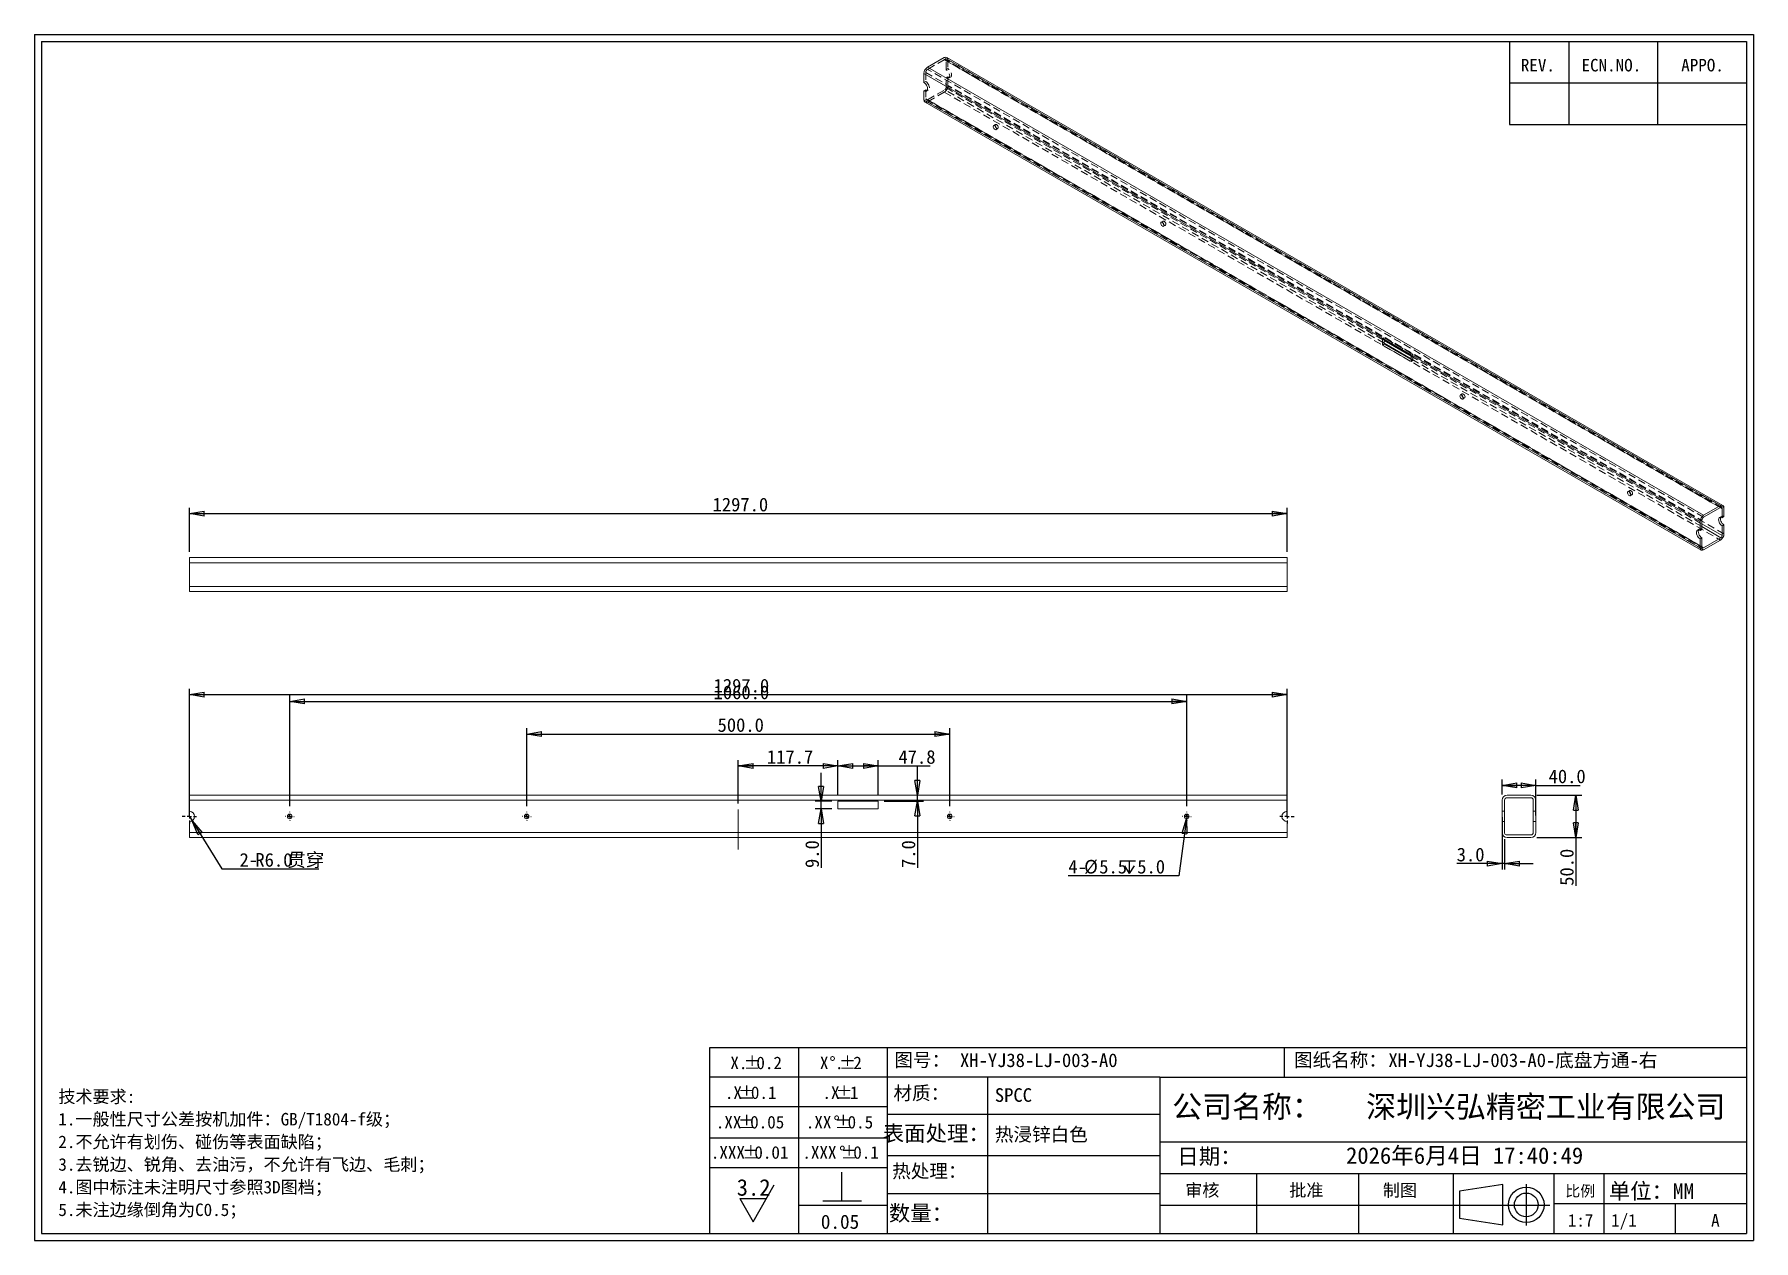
# Model space of a CAD drawing. Header units: millimetres. Extents: x 3 to 294, y 3 to 207.
import ezdxf

# ---------------------------------------------------------------- set-up
doc = ezdxf.new("R2010")
doc.units = ezdxf.units.MM
doc.linetypes.add('CENTERX2', pattern=[20.32, 12.7, -2.54, 2.54, -2.54])
doc.linetypes.add('HIDDEN', pattern=[1.905, 1.27, -0.635])
doc.layers.add('图框', color=7, linetype='Continuous')
doc.layers.add('粗实线层', color=7, linetype='Continuous', lineweight=25)
doc.styles.add('SLDTEXTSTYLE0', font='SIMKAI.TTF')
doc.styles.add('SLDTEXTSTYLE1', font='SIMHEI.TTF', dxfattribs={"bigfont": 'bigfont'})
doc.styles.add('SLDTEXTSTYLE2', font='SIMSUN.TTC')
doc.styles.add('SLDTEXTSTYLE3', font='SIMSUN.TTC', dxfattribs={"bigfont": 'bigfont'})
doc.styles.add('SLDTEXTSTYLE4', font='SIMKAI.TTF')
doc.styles.add('SLDTEXTSTYLE5', font='SIMKAI.TTF', dxfattribs={"bigfont": 'bigfont'})
doc.dimstyles.new('SLDDIMSTYLE0', dxfattribs={"dimtxt": 2.3, "dimasz": 2.5, "dimexe": 0, "dimexo": 0.0625, "dimgap": 0.575, "dimtad": 2, "dimdec": 1, "dimlfac": 7, "dimrnd": 1e-09, "dimzin": 4, "dimdsep": 46, "dimtxsty": 'SLDTEXTSTYLE2', "dimblk1": 'CLOSED', "dimblk2": 'CLOSED', "dimsah": 1, "dimcen": 0.09, "dimadec": 0, "dimazin": 1, "dimtfac": 1, "dimtdec": 1, "dimtofl": 0, "dimtmove": 0, "dimatfit": 3, "dimldrblk": 'CLOSED', "dimfxl": 0, "dimfrac": 2, "dimtolj": 1, "dimtzin": 12, "dimarcsym": 0})
doc.dimstyles.new('SLDDIMSTYLE1', dxfattribs={"dimtxt": 2.3, "dimasz": 2.5, "dimexe": 0, "dimexo": 0.0625, "dimgap": 0.575, "dimtad": 2, "dimdec": 1, "dimlfac": 7, "dimrnd": 1e-09, "dimzin": 12, "dimdsep": 46, "dimtxsty": 'SLDTEXTSTYLE2', "dimblk1": 'CLOSED', "dimblk2": 'CLOSED', "dimsah": 1, "dimcen": 0.09, "dimadec": 0, "dimazin": 3, "dimtfac": 1, "dimtdec": 1, "dimtmove": 0, "dimatfit": 0, "dimldrblk": 'CLOSED', "dimfxl": 0, "dimfrac": 2, "dimtolj": 1, "dimtzin": 12, "dimarcsym": 0})
doc.dimstyles.new('SLDDIMSTYLE2', dxfattribs={"dimtxt": 2.3, "dimasz": 2.5, "dimexe": 0, "dimexo": 0.0625, "dimgap": 0.575, "dimtad": 2, "dimdec": 1, "dimlfac": 7, "dimrnd": 1e-09, "dimzin": 12, "dimdsep": 46, "dimtxsty": 'SLDTEXTSTYLE2', "dimblk1": 'CLOSED', "dimblk2": 'CLOSED', "dimsah": 1, "dimcen": 0.09, "dimadec": 0, "dimazin": 3, "dimtfac": 1, "dimtdec": 1, "dimtofl": 0, "dimtmove": 0, "dimatfit": 3, "dimldrblk": 'CLOSED', "dimfxl": 0, "dimfrac": 2, "dimtolj": 1, "dimtzin": 12, "dimarcsym": 0})
doc.dimstyles.new('SLDDIMSTYLE3', dxfattribs={"dimtxt": 2.3, "dimasz": 2.5, "dimexe": 0, "dimexo": 0.0625, "dimgap": 0.575, "dimtad": 2, "dimdec": 1, "dimlfac": 7, "dimrnd": 1e-09, "dimzin": 4, "dimdsep": 46, "dimtxsty": 'SLDTEXTSTYLE2', "dimblk1": 'CLOSED', "dimblk2": 'CLOSED', "dimsah": 1, "dimcen": 0.09, "dimadec": 0, "dimazin": 1, "dimtfac": 1, "dimtdec": 1, "dimtmove": 0, "dimatfit": 0, "dimldrblk": 'CLOSED', "dimfxl": 0, "dimfrac": 2, "dimtolj": 1, "dimtzin": 12, "dimarcsym": 0})
doc.dimstyles.new('SLDDIMSTYLE4', dxfattribs={"dimtxt": 2.3, "dimasz": 2.5, "dimexe": 0, "dimexo": 0.0625, "dimgap": 0.575, "dimtad": 0, "dimtih": 1, "dimtoh": 1, "dimdec": 1, "dimlfac": 7, "dimrnd": 1e-09, "dimzin": 12, "dimdsep": 46, "dimtxsty": 'SLDTEXTSTYLE2', "dimblk1": 'NONE', "dimblk2": 'CLOSED', "dimsah": 1, "dimcen": 0, "dimadec": 0, "dimazin": 3, "dimtfac": 1, "dimtdec": 1, "dimtmove": 0, "dimatfit": 3, "dimldrblk": 'NONE', "dimfxl": 0, "dimfrac": 2, "dimtolj": 1, "dimtzin": 12, "dimarcsym": 0})
doc.dimstyles.new('SLDDIMSTYLE5', dxfattribs={"dimtxt": 2.3, "dimasz": 2.5, "dimexe": 0, "dimexo": 0.0625, "dimgap": 0.575, "dimtad": 0, "dimtih": 1, "dimtoh": 1, "dimdec": 1, "dimlfac": 7, "dimrnd": 1e-09, "dimzin": 4, "dimdsep": 46, "dimtxsty": 'SLDTEXTSTYLE2', "dimblk1": 'CLOSED', "dimblk2": 'CLOSED', "dimsah": 1, "dimcen": 0, "dimadec": 0, "dimazin": 1, "dimtfac": 1, "dimtdec": 1, "dimtofl": 0, "dimtmove": 0, "dimatfit": 3, "dimldrblk": 'CLOSED', "dimfxl": 0, "dimfrac": 2, "dimtolj": 1, "dimtzin": 12, "dimarcsym": 0})

# ---------------------------------------------------------------- blocks, each defined once
blk = doc.blocks.new('块8')
at = {"layer": '粗实线层'}
for p, q in [((184.46, 11.66), (184.46, 6.85)), ((181.31, 6.85), (187.82, 6.85))]:
    blk.add_line(p, q, dxfattribs=at)
blk = doc.blocks.new('SW_NOTE_0')
at = {"layer": '图框', "color": 0, "insert": (0, 3.26), "char_height": 2.8, "attachment_point": 1, "style": 'SLDTEXTSTYLE0'}
blk.add_mtext('3.2', dxfattribs=at)
blk = doc.blocks.new('块7')
at = {"layer": '图框', "lineweight": 25}
for p, q in [((135.52, 14.41), (139.1, 20.62)), ((133.27, 18.3), (137.77, 18.3)), ((133.27, 18.3), (135.52, 14.41))]:
    blk.add_line(p, q, dxfattribs=at)
at = {"layer": '图框', "color": 7}
blk.add_blockref('SW_NOTE_0', (132.77, 18.34), dxfattribs=at)
blk = doc.blocks.new('块9')
at = {"color": 7, "linetype": 'Continuous'}
blk.add_blockref('块7', (-132.98, -14.31), dxfattribs=at)
blk = doc.blocks.new('SW_NOTE_0_1')
at = {"layer": '图框', "color": 0, "attachment_point": 1, "style": 'SLDTEXTSTYLE1'}
for s, insert, char_height in [('技术要求:', (0, 2.46), 2.117), ('1.一般性尺寸公差按机加件：GB/T1804-f级；', (0, -1.36), 2.1167), ('2.不允许有划伤、碰伤等表面缺陷；', (0, -5.18), 2.1167), ('3.去锐边、锐角、去油污，不允许有飞边、毛刺；', (0, -9), 2.1167), ('4.图中标注未注明尺寸参照3D图档；', (0, -12.83), 2.1167), ('5.未注边缘倒角为C0.5；', (0, -16.65), 2.1167)]:
    blk.add_mtext(s, dxfattribs=dict(at, insert=insert, char_height=char_height))
blk = doc.blocks.new('SW_NOTE_0_2')
at = {"layer": '图框', "color": 0, "char_height": 2.117, "attachment_point": 2, "style": 'SLDTEXTSTYLE0'}
for s, insert in [('X.', (1.19, 2.46)), ('%%p', (3.42, 2.46)), ('0.2', (6.3, 2.46))]:
    blk.add_mtext(s, dxfattribs=dict(at, insert=insert))
blk = doc.blocks.new('SW_NOTE_0_3')
at = {"layer": '图框', "color": 0, "char_height": 2.117, "attachment_point": 2, "style": 'SLDTEXTSTYLE0'}
for s, insert in [('.X', (1.19, 2.46)), ('%%p', (3.42, 2.46)), ('0.1', (6.3, 2.46))]:
    blk.add_mtext(s, dxfattribs=dict(at, insert=insert))
blk = doc.blocks.new('SW_NOTE_0_4')
at = {"layer": '图框', "color": 0, "char_height": 2.117, "attachment_point": 2, "style": 'SLDTEXTSTYLE0'}
for s, insert in [('.XX', (1.79, 2.46)), ('%%p', (4.83, 2.46)), ('0.05', (8.31, 2.46))]:
    blk.add_mtext(s, dxfattribs=dict(at, insert=insert))
blk = doc.blocks.new('SW_NOTE_0_5')
at = {"layer": '图框', "color": 0, "char_height": 2.117, "attachment_point": 2, "style": 'SLDTEXTSTYLE0'}
for s, insert in [('.XXX', (2.38, 2.46)), ('%%p', (6.24, 2.46)), ('0.01', (9.72, 2.46))]:
    blk.add_mtext(s, dxfattribs=dict(at, insert=insert))
blk = doc.blocks.new('SW_NOTE_0_6')
at = {"layer": '图框', "color": 0, "char_height": 2.117, "attachment_point": 2}
for s, insert, style in [('.XXX', (2.38, 2.46), 'SLDTEXTSTYLE0'), ('%%d', (6.24, 2.46), 'SLDTEXTSTYLE0'), ('%%p', (7.4, 2.46), 'SLDTEXTSTYLE4'), ('0.1', (10.25, 2.46), 'SLDTEXTSTYLE0')]:
    blk.add_mtext(s, dxfattribs=dict(at, insert=insert, style=style))
blk = doc.blocks.new('SW_NOTE_0_7')
at = {"layer": '图框', "color": 0, "char_height": 2.117, "attachment_point": 2, "style": 'SLDTEXTSTYLE0'}
for s, insert in [('.XX', (1.79, 2.46)), ('%%d', (4.83, 2.46)), ('%%p', (5.96, 2.46)), ('0.5', (8.84, 2.46))]:
    blk.add_mtext(s, dxfattribs=dict(at, insert=insert))
blk = doc.blocks.new('SW_NOTE_0_8')
at = {"layer": '图框', "color": 0, "attachment_point": 2, "style": 'SLDTEXTSTYLE0'}
for s, insert, char_height in [('.X', (1.19, 2.46), 2.117), ('%%p', (3.42, 2.46), 2.117), ('1', (5.11, 2.46), 2.12)]:
    blk.add_mtext(s, dxfattribs=dict(at, insert=insert, char_height=char_height))
blk = doc.blocks.new('SW_NOTE_0_9')
at = {"layer": '图框', "color": 0, "attachment_point": 2, "style": 'SLDTEXTSTYLE0'}
for s, insert, char_height in [('X', (0.6, 2.46), 2.12), ('%%d', (2.01, 2.46), 2.117), ('.', (3.14, 2.46), 2.12), ('%%p', (4.55, 2.46), 2.117), ('2', (6.24, 2.46), 2.12)]:
    blk.add_mtext(s, dxfattribs=dict(at, insert=insert, char_height=char_height))
blk = doc.blocks.new('_Closed')
at = {"color": 0, "linetype": 'ByBlock', "lineweight": -2}
for p, q in [((-1, 0.166667), (0, 0)), ((-1, 0.166667), (-1, -0.166667)), ((0, 0), (-1, -0.166667)), ((0, 0), (-1, 0))]:
    blk.add_line(p, q, dxfattribs=at)
blk = doc.blocks.new('_D')
at = {"layer": '图框'}
for p, q in [((86.45, 76.7), (86.45, 89.85)), ((86.45, 88.85), (157.87, 88.85)), ((157.87, 76.7), (157.87, 89.85))]:
    blk.add_line(p, q, dxfattribs=at)
at = {"layer": '图框', "xscale": 2.5, "yscale": 2.5, "rotation": 180.0000000000004}
blk.add_blockref('_Closed', (86.45, 88.85, -19.85), dxfattribs=at)
at = {"layer": '图框', "xscale": 2.5, "yscale": 2.5}
blk.add_blockref('_Closed', (157.87, 88.85, -19.85), dxfattribs=at)
at = {"layer": '图框', "insert": (118.67, 91.53), "char_height": 2.3, "attachment_point": 1, "style": 'SLDTEXTSTYLE2'}
blk.add_mtext('500.0', dxfattribs=at)
blk = doc.blocks.new('_D_1')
at = {"layer": '图框'}
for p, q in [((46.45, 76.7), (46.45, 95.36)), ((46.45, 94.36), (197.87, 94.36)), ((197.87, 76.7), (197.87, 95.36))]:
    blk.add_line(p, q, dxfattribs=at)
at = {"layer": '图框', "xscale": 2.5, "yscale": 2.5, "rotation": 180.0000000000004}
blk.add_blockref('_Closed', (46.45, 94.36, -19.85), dxfattribs=at)
at = {"layer": '图框', "xscale": 2.5, "yscale": 2.5}
blk.add_blockref('_Closed', (197.87, 94.36, -19.85), dxfattribs=at)
at = {"layer": '图框', "insert": (118, 97.04), "char_height": 2.3, "attachment_point": 1, "style": 'SLDTEXTSTYLE2'}
blk.add_mtext('1060.0', dxfattribs=at)
blk = doc.blocks.new('_D_2')
at = {"layer": '图框'}
for p, q in [((29.52, 75.1), (29.52, 96.51)), ((214.8, 75.1), (214.8, 96.51)), ((29.52, 95.51), (214.8, 95.51))]:
    blk.add_line(p, q, dxfattribs=at)
at = {"layer": '图框', "xscale": 2.5, "yscale": 2.5, "rotation": 180.0000000000003}
blk.add_blockref('_Closed', (29.52, 95.51, -19.85), dxfattribs=at)
at = {"layer": '图框', "xscale": 2.5, "yscale": 2.5}
blk.add_blockref('_Closed', (214.8, 95.51, -19.85), dxfattribs=at)
at = {"layer": '图框', "insert": (118, 98.18), "char_height": 2.3, "attachment_point": 1, "style": 'SLDTEXTSTYLE2'}
blk.add_mtext('1297.0', dxfattribs=at)
blk = doc.blocks.new('_D_3')
at = {"layer": '图框'}
for p, q in [((122.16, 77.1), (122.16, 84.47)), ((138.98, 78.52), (138.98, 84.47)), ((138.98, 83.47), (122.16, 83.47))]:
    blk.add_line(p, q, dxfattribs=at)
at = {"layer": '图框', "xscale": 2.5, "yscale": 2.5, "rotation": 180.0000000000003}
blk.add_blockref('_Closed', (122.16, 83.47, -19.85), dxfattribs=at)
at = {"layer": '图框', "xscale": 2.5, "yscale": 2.5}
blk.add_blockref('_Closed', (138.98, 83.47, -19.85), dxfattribs=at)
at = {"layer": '图框', "insert": (127, 86.14), "char_height": 2.3, "attachment_point": 1, "style": 'SLDTEXTSTYLE2'}
blk.add_mtext('117.7', dxfattribs=at)
blk = doc.blocks.new('_D_4')
at = {"layer": '图框'}
for p, q in [((138.98, 78.52), (138.98, 84.47)), ((145.8, 78.52), (145.8, 84.47)), ((138.98, 83.47), (145.8, 83.47)), ((145.8, 83.47), (154.56, 83.47))]:
    blk.add_line(p, q, dxfattribs=at)
at = {"layer": '图框', "xscale": 2.5, "yscale": 2.5, "rotation": 180.0000000000004}
blk.add_blockref('_Closed', (138.98, 83.47, -19.85), dxfattribs=at)
at = {"layer": '图框', "xscale": 2.5, "yscale": 2.5}
blk.add_blockref('_Closed', (145.8, 83.47, -19.85), dxfattribs=at)
at = {"layer": '图框', "insert": (149.21, 86.14), "char_height": 2.3, "attachment_point": 1, "style": 'SLDTEXTSTYLE2'}
blk.add_mtext('47.8', dxfattribs=at)
blk = doc.blocks.new('_D_5')
at = {"layer": '图框'}
for p, q in [((136.15, 77.52), (136.15, 82.33)), ((137.98, 77.52), (135.15, 77.52)), ((137.98, 76.24), (135.15, 76.24)), ((136.15, 76.24), (136.15, 77.52)), ((136.15, 76.24), (136.15, 66.24))]:
    blk.add_line(p, q, dxfattribs=at)
at = {"layer": '图框', "xscale": 2.5, "yscale": 2.5}
for p, rotation in [((136.15, 77.52, -19.85), 270.0000000000004), ((136.15, 76.24, -19.85), 90.0000000000004)]:
    blk.add_blockref('_Closed', p, dxfattribs=dict(at, rotation=rotation))
at = {"layer": '图框', "insert": (133.48, 66.24), "char_height": 2.3, "attachment_point": 1, "rotation": 90, "style": 'SLDTEXTSTYLE2'}
blk.add_mtext('9.0', dxfattribs=at)
blk = doc.blocks.new('_D_6')
at = {"layer": '图框'}
for p, q in [((152.41, 78.52), (152.41, 83.33)), ((152.41, 77.52), (152.41, 78.52)), ((146.8, 77.52), (153.41, 77.52)), ((152.41, 77.52), (152.41, 66.24))]:
    blk.add_line(p, q, dxfattribs=at)
at = {"layer": '图框', "xscale": 2.5, "yscale": 2.5}
for p, rotation in [((152.41, 78.52, -19.85), 270.0000000000004), ((152.41, 77.52, -19.85), 90.0000000000004)]:
    blk.add_blockref('_Closed', p, dxfattribs=dict(at, rotation=rotation))
at = {"layer": '图框', "insert": (149.74, 66.24), "char_height": 2.3, "attachment_point": 1, "rotation": 90, "style": 'SLDTEXTSTYLE2'}
blk.add_mtext('7.0', dxfattribs=at)
blk = doc.blocks.new('SW_SYMBOL_HOLE_DEPTH')
at = {"layer": '图框', "color": 0}
for p, q in [((0, 875), (800, 875)), ((100, 555), (400, 75)), ((400, 875), (400, 75)), ((700, 555), (400, 75))]:
    blk.add_line(p, q, dxfattribs=at)
blk = doc.blocks.new('_D_7')
at = {"layer": '图框'}
for p, q in [((197.82, 74.56), (196.54, 64.94)), ((197.93, 75.34), (197.82, 74.56)), ((196.54, 64.94), (177.88, 64.94))]:
    blk.add_line(p, q, dxfattribs=at)
at = {"layer": '图框', "xscale": 2.5, "yscale": 2.5, "rotation": 82.38768382753402}
blk.add_blockref('_Closed', (197.82, 74.56, -19.85), dxfattribs=at)
at = {"layer": '图框', "xscale": 0.002676363636363636, "yscale": 0.002676363636363636, "zscale": 0.002676363636363636}
blk.add_blockref('SW_SYMBOL_HOLE_DEPTH', (187.11, 65.13), dxfattribs=at)
at = {"layer": '图框', "char_height": 2.3, "attachment_point": 1, "style": 'SLDTEXTSTYLE2'}
for s, insert in [('4-', (177.88, 67.61)), ('%%c', (180.55, 67.61)), ('5.5', (183.1, 67.61)), ('5.0', (189.52, 67.61))]:
    blk.add_mtext(s, dxfattribs=dict(at, insert=insert))
blk = doc.blocks.new('_None')
blk = doc.blocks.new('_D_8')
at = {"layer": '图框'}
for p, q in [((29.52, 74.95), (29.97, 74.22)), ((29.97, 74.22), (34.98, 66.08)), ((34.98, 66.08), (51.36, 66.08))]:
    blk.add_line(p, q, dxfattribs=at)
at = {"layer": '图框', "xscale": 2.5, "yscale": 2.5, "rotation": 121.5921300304936}
blk.add_blockref('_Closed', (29.97, 74.22, -19.85), dxfattribs=at)
at = {"layer": '图框', "char_height": 2.3, "attachment_point": 1}
for s, insert, style in [('2-', (37.98, 68.76), 'SLDTEXTSTYLE2'), ('R6.0', (40.65, 68.76), 'SLDTEXTSTYLE2'), ('贯穿', (46.01, 68.76), 'SLDTEXTSTYLE3')]:
    blk.add_mtext(s, dxfattribs=dict(at, insert=insert, style=style))
blk = doc.blocks.new('SW_CENTERMARKSYMBOL_0')
at = {"layer": '图框', "color": 0}
for p, q in [((-0.71, 0), (-0.75, 0)), ((0, 0), (-0.36, 0)), ((0, 0.71), (0, 0.75)), ((0, 0), (0, 0.36)), ((0, 0), (0, -0.36)), ((0, 0), (0.36, 0)), ((0.71, 0), (0.75, 0)), ((0, -0.71), (0, -0.75))]:
    blk.add_line(p, q, dxfattribs=at)
blk = doc.blocks.new('SW_CENTERMARKSYMBOL_1')
at = {"layer": '图框', "color": 0}
for p, q in [((-0.71, 0), (-0.75, 0)), ((0, 0), (-0.36, 0)), ((0, 0.71), (0, 0.75)), ((0, 0), (0, 0.36)), ((0, 0), (0, -0.36)), ((0, 0), (0.36, 0)), ((0.71, 0), (0.75, 0)), ((0, -0.71), (0, -0.75))]:
    blk.add_line(p, q, dxfattribs=at)
blk = doc.blocks.new('SW_CENTERMARKSYMBOL_2')
at = {"layer": '图框', "color": 0}
for p, q in [((-0.71, 0), (-0.75, 0)), ((0, 0), (-0.36, 0)), ((0, 0.71), (0, 0.75)), ((0, 0), (0, 0.36)), ((0, 0), (0, -0.36)), ((0, 0), (0.36, 0)), ((0.71, 0), (0.75, 0)), ((0, -0.71), (0, -0.75))]:
    blk.add_line(p, q, dxfattribs=at)
blk = doc.blocks.new('SW_CENTERMARKSYMBOL_3')
at = {"layer": '图框', "color": 0}
for p, q in [((-0.71, 0), (-0.75, 0)), ((0, 0), (-0.36, 0)), ((0, 0.71), (0, 0.75)), ((0, 0), (0, 0.36)), ((0, 0), (0, -0.36)), ((0, 0), (0.36, 0)), ((0.71, 0), (0.75, 0)), ((0, -0.71), (0, -0.75))]:
    blk.add_line(p, q, dxfattribs=at)
blk = doc.blocks.new('SW_CENTERMARKSYMBOL_4')
at = {"layer": '图框', "color": 0}
for p, q in [((-0.71, 0), (-1.21, 0)), ((0, 0), (-0.36, 0)), ((0, 0.71), (0, 1.21)), ((0, 0), (0, 0.36)), ((0, 0), (0, -0.36)), ((0, 0), (0.36, 0)), ((0.71, 0), (1.21, 0)), ((0, -0.71), (0, -1.21))]:
    blk.add_line(p, q, dxfattribs=at)
blk = doc.blocks.new('SW_CENTERMARKSYMBOL_5')
at = {"layer": '图框', "color": 0}
for p, q in [((-0.71, 0), (-1.21, 0)), ((0, 0), (-0.36, 0)), ((0, 0.71), (0, 1.21)), ((0, 0), (0, 0.36)), ((0, 0), (0, -0.36)), ((0, 0), (0.36, 0)), ((0.71, 0), (1.21, 0)), ((0, -0.71), (0, -1.21))]:
    blk.add_line(p, q, dxfattribs=at)
blk = doc.blocks.new('_D_9')
at = {"layer": '图框'}
for p, q in [((29.52, 119.64), (29.52, 127.07)), ((29.52, 126.07), (214.8, 126.07)), ((214.8, 119.64), (214.8, 127.07))]:
    blk.add_line(p, q, dxfattribs=at)
at = {"layer": '图框', "xscale": 2.5, "yscale": 2.5, "rotation": 180.0000000000004}
blk.add_blockref('_Closed', (29.52, 126.07, -64.42), dxfattribs=at)
at = {"layer": '图框', "xscale": 2.5, "yscale": 2.5}
blk.add_blockref('_Closed', (214.8, 126.07, -64.42), dxfattribs=at)
at = {"layer": '图框', "insert": (117.83, 128.75), "char_height": 2.3, "attachment_point": 1, "style": 'SLDTEXTSTYLE2'}
blk.add_mtext('1297.0', dxfattribs=at)
blk = doc.blocks.new('_D_10')
at = {"layer": '图框'}
for p, q in [((251.1, 78.67), (251.1, 81.18)), ((256.81, 80.18), (251.1, 80.18)), ((256.81, 75.1), (256.81, 81.18)), ((256.81, 80.18), (264.31, 80.18))]:
    blk.add_line(p, q, dxfattribs=at)
at = {"layer": '图框', "xscale": 2.5, "yscale": 2.5, "rotation": 180.0000000000004}
blk.add_blockref('_Closed', (251.1, 80.18, -99.79), dxfattribs=at)
at = {"layer": '图框', "xscale": 2.5, "yscale": 2.5}
blk.add_blockref('_Closed', (256.81, 80.18, -99.79), dxfattribs=at)
at = {"layer": '图框', "insert": (258.96, 82.86), "char_height": 2.3, "attachment_point": 1, "style": 'SLDTEXTSTYLE2'}
blk.add_mtext('40.0', dxfattribs=at)
blk = doc.blocks.new('_D_11')
at = {"layer": '图框'}
for p, q in [((256.95, 78.52), (264.56, 78.52)), ((263.56, 78.52), (263.56, 71.38)), ((256.95, 71.38), (264.56, 71.38)), ((263.56, 71.38), (263.56, 63.23))]:
    blk.add_line(p, q, dxfattribs=at)
at = {"layer": '图框', "xscale": 2.5, "yscale": 2.5}
for p, rotation in [((263.56, 78.52, -99.79), 90.0000000000004), ((263.56, 71.38, -99.79), 270.0000000000004)]:
    blk.add_blockref('_Closed', p, dxfattribs=dict(at, rotation=rotation))
at = {"layer": '图框', "insert": (260.88, 63.23), "char_height": 2.3, "attachment_point": 1, "rotation": 90, "style": 'SLDTEXTSTYLE2'}
blk.add_mtext('50.0', dxfattribs=at)
blk = doc.blocks.new('_D_12')
at = {"layer": '图框'}
for p, q in [((251.1, 74.81), (251.1, 65.99)), ((251.52, 71.1), (251.52, 65.99)), ((251.1, 66.99), (243.45, 66.99)), ((251.52, 66.99), (251.1, 66.99)), ((251.52, 66.99), (256.33, 66.99))]:
    blk.add_line(p, q, dxfattribs=at)
at = {"layer": '图框', "xscale": 2.5, "yscale": 2.5}
blk.add_blockref('_Closed', (251.1, 66.99, -99.79), dxfattribs=at)
at = {"layer": '图框', "xscale": 2.5, "yscale": 2.5, "rotation": 180.0000000000004}
blk.add_blockref('_Closed', (251.52, 66.99, -99.79), dxfattribs=at)
at = {"layer": '图框', "insert": (243.45, 69.66), "char_height": 2.3, "attachment_point": 1, "style": 'SLDTEXTSTYLE2'}
blk.add_mtext('3.0', dxfattribs=at)

msp = doc.modelspace()

# ---------------------------------------------------------------- linework, layer by layer
at = {"color": 7, "linetype": 'Continuous', "lineweight": 18}
for p, q in [((284.526, 124.741), (153.513, 200.373)), ((153.513, 198.856), (153.513, 200.373)), ((154.12, 201.423), (156.948, 203.055)), ((154.12, 201.423), (285.132, 125.791)), ((287.96, 127.424), (156.948, 203.055)), ((288.389, 127.466), (157.377, 203.098)), ((153.513, 197.457), (153.817, 197.632)), ((153.513, 195.94), (153.513, 197.457)), ((153.513, 195.94), (284.526, 120.308)), ((153.691, 195.548), (284.703, 119.916)), ((230.911, 155.575), (230.911, 154.526)), ((235.738, 152.789), (230.911, 155.575)), ((231.214, 154.701), (230.911, 154.526)), ((235.738, 151.739), (230.911, 154.526)), ((231.214, 154.701), (231.214, 155.4)), ((235.738, 152.089), (231.214, 154.701)), ((235.738, 152.789), (235.738, 151.739)), ((284.829, 124.916), (284.829, 123.399)), ((285.132, 125.791), (287.96, 127.424)), ((287.96, 127.074), (285.132, 125.441)), ((288.263, 125.382), (288.263, 126.899)), ((288.566, 125.557), (288.263, 125.382)), ((288.566, 127.074), (288.566, 125.557)), ((284.526, 123.225), (284.526, 124.741)), ((284.829, 123.399), (284.526, 123.225)), ((284.526, 121.825), (284.829, 122)), ((284.829, 122), (284.829, 120.483)), ((285.132, 120.308), (288.061, 121.999)), ((288.263, 123.982), (288.566, 124.157)), ((288.263, 122.349), (288.263, 123.982)), ((288.566, 124.157), (288.566, 122.641)), ((284.526, 120.308), (284.526, 121.825)), ((287.96, 121.591), (285.132, 119.958)), ((29.52, 118.636), (214.8, 118.636)), ((29.52, 118.636), (29.52, 117.779)), ((214.8, 117.779), (29.52, 117.779)), ((29.52, 113.779), (29.52, 117.779)), ((214.8, 117.779), (214.8, 118.636)), ((214.8, 113.779), (214.8, 117.779)), ((29.52, 113.779), (214.8, 113.779)), ((29.52, 113.779), (29.52, 112.922)), ((214.8, 112.922), (214.8, 113.779)), ((214.8, 112.922), (29.52, 112.922)), ((29.52, 78.525), (214.8, 78.525)), ((29.52, 78.525), (29.52, 77.667)), ((214.8, 77.667), (214.8, 78.525)), ((255.952, 78.525), (251.952, 78.525)), ((214.8, 77.667), (29.52, 77.667)), ((29.52, 75.81), (29.52, 77.667)), ((138.977, 77.525), (138.977, 76.239)), ((145.803, 77.525), (138.977, 77.525)), ((145.803, 76.239), (138.977, 76.239)), ((145.803, 77.525), (145.803, 76.239)), ((214.8, 75.81), (214.8, 77.667)), ((251.095, 77.667), (251.095, 75.81)), ((251.095, 75.81), (251.524, 75.81)), ((251.095, 74.096), (251.095, 75.81)), ((251.524, 75.81), (251.524, 77.667)), ((251.524, 74.096), (251.524, 75.81)), ((251.952, 78.096), (255.952, 78.096)), ((256.381, 77.667), (256.381, 75.81)), ((256.381, 75.81), (256.81, 75.81)), ((256.381, 75.81), (256.381, 74.096)), ((256.81, 75.81), (256.81, 77.667)), ((256.81, 74.096), (256.81, 75.81)), ((29.52, 72.239), (29.52, 74.096)), ((214.8, 72.239), (214.8, 74.096)), ((251.095, 74.096), (251.095, 72.239)), ((251.524, 74.096), (251.095, 74.096)), ((251.524, 72.096), (251.524, 74.096)), ((256.381, 74.096), (256.381, 72.239)), ((256.81, 74.096), (256.381, 74.096)), ((256.81, 72.239), (256.81, 74.096)), ((29.52, 72.239), (214.8, 72.239)), ((29.52, 72.239), (29.52, 71.382)), ((214.8, 71.382), (29.52, 71.382)), ((214.8, 71.382), (214.8, 72.239)), ((255.952, 71.81), (251.81, 71.81)), ((251.952, 71.382), (255.952, 71.382))]:
    msp.add_line(p, q, dxfattribs=at)
at = {"color": 7, "linetype": 'HIDDEN', "lineweight": 18}
for p, q in [((153.817, 200.548), (284.829, 124.916)), ((153.817, 200.548), (153.817, 199.031)), ((156.948, 202.705), (154.12, 201.073)), ((285.132, 125.441), (154.12, 201.073)), ((156.948, 202.705), (287.96, 127.074)), ((288.175, 127.095), (157.162, 202.727)), ((157.251, 201.014), (157.251, 202.53)), ((287.96, 127.074), (157.251, 202.53)), ((157.554, 201.189), (157.251, 201.014)), ((157.554, 202.705), (288.566, 127.074)), ((157.554, 202.705), (157.554, 201.189)), ((153.817, 199.031), (153.513, 198.856)), ((153.817, 197.632), (153.817, 196.115)), ((153.942, 197.414), (154.245, 197.589)), ((154.12, 195.94), (157.049, 197.631)), ((231.214, 154.817), (157.049, 197.631)), ((157.251, 199.614), (157.554, 199.789)), ((157.251, 197.981), (157.251, 199.614)), ((157.251, 197.981), (231.214, 155.283)), ((157.554, 199.789), (157.554, 198.273)), ((288.566, 122.641), (157.554, 198.273)), ((157.68, 199.572), (157.983, 199.747)), ((284.829, 120.483), (153.817, 196.115)), ((153.905, 195.919), (284.918, 120.287)), ((156.948, 197.223), (154.12, 195.59)), ((154.12, 195.94), (284.829, 120.483)), ((285.132, 119.958), (154.12, 195.59)), ((156.948, 197.223), (287.96, 121.591)), ((165.588, 191.763), (165.285, 191.588)), ((165.678, 190.907), (165.981, 191.082)), ((193.873, 175.434), (193.569, 175.26)), ((193.962, 174.579), (194.265, 174.754)), ((231.214, 155.75), (230.911, 155.575)), ((236.041, 152.964), (231.214, 155.75)), ((231.214, 155.4), (231.214, 155.75)), ((236.041, 152.964), (235.738, 152.789)), ((235.738, 152.672), (284.829, 124.332)), ((284.829, 123.865), (235.738, 152.205)), ((236.041, 151.914), (235.738, 152.089)), ((236.041, 151.914), (235.738, 151.739)), ((236.041, 151.914), (236.041, 152.964)), ((244.38, 146.277), (244.077, 146.102)), ((244.47, 145.422), (244.773, 145.597)), ((272.664, 129.949), (272.361, 129.774)), ((272.754, 129.093), (273.057, 129.268)), ((288.138, 125.6), (287.835, 125.425)), ((284.4, 123.442), (284.097, 123.267))]:
    msp.add_line(p, q, dxfattribs=at)
at = {"color": 8, "linetype": 'Continuous', "lineweight": 18}
for p, q in [((231.214, 155.283), (235.738, 152.672)), ((235.738, 152.205), (231.214, 154.817)), ((288.263, 126.899), (287.96, 127.074)), ((284.829, 124.332), (288.263, 122.349)), ((288.061, 121.999), (284.829, 123.865)), ((284.829, 120.483), (285.132, 120.308))]:
    msp.add_line(p, q, dxfattribs=at)
at = {"color": 7, "linetype": 'HIDDEN', "lineweight": 18, "flags": 128}
for points in [[(157.251, 199.614), (157.408, 199.548), (157.554, 199.533), (157.68, 199.572), (157.776, 199.661), (157.837, 199.795), (157.857, 199.964), (157.837, 200.157), (157.776, 200.361), (157.68, 200.562), (157.554, 200.745), (157.408, 200.9), (157.251, 201.014)], [(157.554, 199.789), (157.711, 199.722), (157.857, 199.708), (157.983, 199.747), (158.079, 199.836), (158.14, 199.97), (158.16, 200.139), (158.14, 200.332), (158.079, 200.536), (157.983, 200.737), (157.857, 200.92), (157.711, 201.075), (157.554, 201.189)], [(153.817, 199.031), (153.973, 198.917), (154.12, 198.763), (154.245, 198.579), (154.341, 198.378), (154.402, 198.175), (154.423, 197.982), (154.402, 197.812), (154.341, 197.678), (154.245, 197.589), (154.12, 197.55), (154.066, 197.55)], [(165.508, 191.551), (165.508, 191.612), (165.536, 191.709), (165.598, 191.767), (165.684, 191.779), (165.785, 191.743)], [(165.785, 191.743), (165.885, 191.664), (165.972, 191.551), (166.033, 191.422), (166.061, 191.292), (166.052, 191.18), (166.006, 191.101), (165.931, 191.065), (165.836, 191.078), (165.758, 191.118)], [(193.792, 175.223), (193.792, 175.284), (193.82, 175.381), (193.882, 175.439), (193.969, 175.451), (194.069, 175.415)], [(194.069, 175.415), (194.169, 175.335), (194.256, 175.223), (194.318, 175.094), (194.346, 174.964), (194.336, 174.852), (194.291, 174.773), (194.215, 174.737), (194.12, 174.749), (194.042, 174.79)], [(244.3, 146.066), (244.3, 146.126), (244.328, 146.223), (244.389, 146.282), (244.476, 146.294), (244.577, 146.258)], [(244.577, 146.258), (244.677, 146.178), (244.764, 146.066), (244.825, 145.936), (244.853, 145.807), (244.844, 145.695), (244.798, 145.615), (244.723, 145.58), (244.628, 145.592), (244.55, 145.633)], [(272.584, 129.738), (272.584, 129.798), (272.612, 129.895), (272.674, 129.954), (272.76, 129.966), (272.861, 129.929)], [(272.861, 129.929), (272.961, 129.85), (273.048, 129.738), (273.109, 129.608), (273.137, 129.479), (273.128, 129.367), (273.083, 129.287), (273.007, 129.251), (272.912, 129.264), (272.834, 129.305)], [(288.566, 125.557), (288.41, 125.624), (288.263, 125.638), (288.138, 125.6), (288.042, 125.51), (288.014, 125.464)]]:
    msp.add_lwpolyline(points, dxfattribs=at)
at = {"color": 7, "linetype": 'Continuous', "lineweight": 18, "flags": 128}
for points in [[(153.513, 197.457), (153.67, 197.39), (153.817, 197.375), (153.942, 197.414), (154.038, 197.504), (154.099, 197.637), (154.12, 197.807), (154.099, 198), (154.038, 198.203), (153.942, 198.404), (153.817, 198.588), (153.67, 198.742), (153.513, 198.856)], [(154.066, 197.55), (153.973, 197.565), (153.817, 197.632)], [(165.482, 191.568), (165.381, 191.604), (165.294, 191.593), (165.233, 191.534), (165.205, 191.437), (165.214, 191.314), (165.26, 191.182), (165.335, 191.059), (165.431, 190.962), (165.533, 190.903), (165.628, 190.89), (165.703, 190.926), (165.749, 191.005), (165.758, 191.117), (165.73, 191.247), (165.669, 191.376), (165.582, 191.489), (165.482, 191.568)], [(193.766, 175.24), (193.666, 175.276), (193.579, 175.264), (193.517, 175.206), (193.489, 175.109), (193.499, 174.986), (193.544, 174.854), (193.62, 174.731), (193.715, 174.633), (193.817, 174.574), (193.912, 174.562), (193.988, 174.598), (194.033, 174.677), (194.042, 174.789), (194.015, 174.919), (193.953, 175.048), (193.866, 175.16), (193.766, 175.24)], [(244.274, 145.441), (244.374, 145.405), (244.461, 145.417), (244.522, 145.475), (244.55, 145.573), (244.541, 145.695), (244.495, 145.827), (244.42, 145.95), (244.325, 146.048), (244.222, 146.107), (244.127, 146.119), (244.052, 146.083), (244.006, 146.004), (243.997, 145.892), (244.025, 145.762), (244.086, 145.633), (244.173, 145.521), (244.274, 145.441)], [(272.558, 129.113), (272.658, 129.077), (272.745, 129.089), (272.806, 129.147), (272.834, 129.244), (272.825, 129.367), (272.779, 129.499), (272.704, 129.622), (272.609, 129.72), (272.507, 129.778), (272.412, 129.791), (272.336, 129.755), (272.291, 129.676), (272.281, 129.564), (272.309, 129.434), (272.371, 129.305), (272.457, 129.192), (272.558, 129.113)], [(288.263, 125.382), (288.107, 125.449), (287.96, 125.463), (287.835, 125.425), (287.739, 125.335), (287.678, 125.201), (287.657, 125.032), (287.678, 124.839), (287.739, 124.635), (287.835, 124.435), (287.96, 124.251), (288.107, 124.097), (288.263, 123.982)], [(288.014, 125.464), (287.981, 125.376), (287.96, 125.207), (287.981, 125.014), (288.042, 124.81), (288.138, 124.61), (288.263, 124.426), (288.41, 124.272), (288.566, 124.157)], [(284.526, 121.825), (284.369, 121.939), (284.223, 122.093), (284.097, 122.277), (284.001, 122.478), (283.94, 122.681), (283.92, 122.875), (283.94, 123.044), (284.001, 123.178), (284.097, 123.267), (284.223, 123.306), (284.369, 123.291), (284.526, 123.225)], [(284.829, 122), (284.672, 122.114), (284.526, 122.268), (284.4, 122.452), (284.304, 122.653), (284.243, 122.856), (284.223, 123.049), (284.243, 123.219), (284.277, 123.307)]]:
    msp.add_lwpolyline(points, dxfattribs=at)
at = {"color": 7, "linetype": 'Continuous', "lineweight": 18}
for centre in [(46.446, 74.953), (86.446, 74.953), (157.874, 74.953), (197.874, 74.953)]:
    msp.add_circle(centre, 0.393, dxfattribs=at)
for centre, radius, start, end in [((154.829, 200.313), 1.317, 122.60548, 177.39451), ((157.199, 202.705), 0.431, 65.69288, 125.61758), ((153.921, 195.888), 0.411, 172.74417, 235.94365), ((166.112, 191.611), 0.607, 185.67471, 234.31992), ((194.396, 175.283), 0.607, 185.67471, 234.31992), ((244.904, 146.126), 0.607, 185.67471, 234.31992), ((273.188, 129.798), 0.607, 185.67471, 234.31992), ((285.842, 124.681), 1.317, 122.60548, 177.39451), ((285.487, 124.886), 0.659, 122.60548, 177.39451), ((288.197, 127.133), 0.374, 350.78596, 129.20329), ((288.079, 126.929), 0.187, 350.78596, 129.20329), ((287.251, 122.701), 1.317, 302.60548, 357.39452), ((287.825, 122.369), 0.439, 302.60548, 357.39452), ((284.895, 120.248), 0.374, 170.78596, 309.20329), ((285.014, 120.453), 0.187, 170.78596, 309.20329), ((251.952, 77.667), 0.857, 90, 180), ((255.952, 77.667), 0.857, 0.00002, 90), ((29.52, 74.953), 0.857, 270, 90), ((214.8, 74.953), 0.857, 90, 270), ((251.952, 77.667), 0.429, 90, 180), ((255.952, 77.667), 0.429, 0.00001, 90), ((251.952, 72.239), 0.857, 180, 270), ((251.81, 72.096), 0.286, 180, 270), ((255.952, 72.239), 0.857, 270, 0), ((255.952, 72.239), 0.429, 270, 0)]:
    msp.add_arc(centre, radius, start, end, dxfattribs=at)
at = {"color": 7, "linetype": 'HIDDEN', "lineweight": 18}
for centre, radius, start, end in [((154.474, 200.518), 0.659, 122.60548, 177.39451), ((157.066, 202.56), 0.187, 350.78596, 129.20329), ((157.146, 202.757), 0.411, 352.74417, 55.94365), ((156.238, 198.333), 1.317, 302.60548, 357.39452), ((156.812, 198.001), 0.439, 302.60548, 357.39452), ((153.869, 195.941), 0.431, 245.69288, 305.61758), ((154.001, 196.085), 0.187, 170.78596, 309.20329), ((284.592, 123.117), 0.369, 50.0934, 149.01447)]:
    msp.add_arc(centre, radius, start, end, dxfattribs=at)
at = {"layer": '图框', "lineweight": 25}
for p, q in [((3.343, 206.977), (293.569, 206.977)), ((3.343, 206.977), (3.343, 3.329)), ((293.569, 206.977), (293.569, 3.329)), ((4.543, 205.777), (292.369, 205.777)), ((4.543, 205.777), (4.543, 4.529)), ((292.369, 205.777), (292.369, 4.529)), ((3.343, 3.329), (293.569, 3.329)), ((4.543, 4.529), (292.369, 4.529))]:
    msp.add_line(p, q, dxfattribs=at)
at = {"layer": '图框', "linetype": 'CENTERX2', "lineweight": 18}
msp.add_line((122.16, 69.382), (122.16, 76.096), dxfattribs=at)
at = {"layer": '图框'}
for p, q in [((259.869, 14.687), (259.869, 4.529)), ((268.292, 14.687), (268.292, 4.529)), ((257.188, 9.291), (259.174, 9.291)), ((280.309, 9.608), (280.309, 4.529))]:
    msp.add_line(p, q, dxfattribs=at)
at = {"layer": '粗实线层'}
for p, q in [((252.369, 205.777), (252.369, 191.777)), ((262.369, 205.777), (262.369, 191.777)), ((277.369, 205.777), (277.369, 191.777)), ((252.369, 198.777), (292.369, 198.777)), ((252.369, 191.777), (292.369, 191.777)), ((292.369, 35.901), (117.318, 35.901)), ((117.318, 35.901), (117.318, 4.529)), ((132.318, 35.901), (132.318, 4.529)), ((147.318, 35.901), (147.318, 4.529)), ((214.309, 35.901), (214.309, 30.901)), ((193.346, 30.901), (117.318, 30.901)), ((164.255, 30.901), (164.255, 4.529)), ((193.346, 30.901), (193.346, 4.529)), ((193.346, 30.901), (292.369, 30.901)), ((117.318, 25.955), (147.318, 25.955)), ((147.318, 24.704), (193.346, 24.704)), ((147.318, 20.616), (117.318, 20.615)), ((147.318, 17.715), (193.346, 17.715)), ((193.346, 19.991), (292.369, 19.991)), ((147.318, 15.616), (117.318, 15.615)), ((193.346, 14.687), (292.369, 14.687)), ((209.667, 14.687), (209.667, 4.529)), ((226.868, 14.687), (226.868, 4.529)), ((242.857, 14.687), (242.857, 4.529)), ((251.221, 12.794), (243.903, 11.651)), ((243.903, 11.651), (243.903, 7.112)), ((251.221, 5.968), (251.221, 12.794)), ((255.189, 12.86), (255.189, 5.86)), ((132.318, 9.302), (147.318, 9.302)), ((147.318, 11.261), (193.346, 11.261)), ((193.346, 9.302), (242.857, 9.302)), ((252.174, 9.291), (259.174, 9.291)), ((259.869, 9.608), (292.369, 9.608)), ((243.903, 7.112), (251.221, 5.968))]:
    msp.add_line(p, q, dxfattribs=at)
at = {"layer": '粗实线层', "linetype": 'CENTERX2'}
msp.add_line((242.636, 9.291), (252.222, 9.291), dxfattribs=at)
at = {"layer": '粗实线层'}
for radius in [3, 2]:
    msp.add_circle((255.189, 9.36), radius, dxfattribs=at)

# ---------------------------------------------------------------- block references
at = {"color": 7, "linetype": 'Continuous'}
for name, p in [('块8', (-44.877, 3.208)), ('块9', (122.117, 6.422))]:
    msp.add_blockref(name, p, dxfattribs=at)
at = {"layer": '图框'}
for name, p in [('SW_CENTERMARKSYMBOL_4', (29.52, 74.953)), ('SW_CENTERMARKSYMBOL_0', (46.446, 74.953)), ('SW_CENTERMARKSYMBOL_1', (86.446, 74.953)), ('SW_CENTERMARKSYMBOL_2', (157.874, 74.953)), ('SW_CENTERMARKSYMBOL_3', (197.874, 74.953)), ('SW_CENTERMARKSYMBOL_5', (214.8, 74.953)), ('SW_NOTE_0_2', (121.082, 31.939)), ('SW_NOTE_0_9', (136.067, 31.939)), ('SW_NOTE_0_3', (120.155, 26.908)), ('SW_NOTE_0_8', (136.632, 26.908)), ('SW_NOTE_0_1', (7.388, 26.248)), ('SW_NOTE_0_4', (118.744, 21.928)), ('SW_NOTE_0_7', (133.939, 21.928)), ('SW_NOTE_0_5', (118.038, 16.816)), ('SW_NOTE_0_6', (133.488, 16.816))]:
    msp.add_blockref(name, p, dxfattribs=at)

# ---------------------------------------------------------------- texts
for s, insert, char_height, attachment_point, style in [('REV.', (257.152, 202.84), 2.1167, 2, 'SLDTEXTSTYLE0'), ('ECN.NO.', (269.557, 202.84), 2.1167, 2, 'SLDTEXTSTYLE0'), ('APPO.', (284.946, 202.84), 2.1167, 2, 'SLDTEXTSTYLE0'), ('图号：', (153.226, 34.991), 2.3, 2, 'SLDTEXTSTYLE3'), ('XH-YJ38-LJ-003-A0', (159.6, 34.93), 2.3, 1, 'SLDTEXTSTYLE2'), ('图纸名称：', (223.825, 34.991), 2.3, 2, 'SLDTEXTSTYLE3'), ('XH-YJ38-LJ-003-A0-底盘方通-右', (231.918, 34.93), 2.3, 1, 'SLDTEXTSTYLE3'), ('材质：', (148.364, 29.401), 2.3, 1, 'SLDTEXTSTYLE3'), ('SPCC', (165.483, 29.057), 2.3, 1, 'SLDTEXTSTYLE2'), ('公司名称：', (195.416, 27.798), 3.7042, 1, 'SLDTEXTSTYLE5'), ('深圳兴弘精密工业有限公司', (228.168, 27.798), 3.70417, 1, 'SLDTEXTSTYLE5'), ('表面处理：', (155.591, 22.765), 2.6458, 2, 'SLDTEXTSTYLE5'), ('热浸锌白色', (165.483, 22.412), 2.3, 1, 'SLDTEXTSTYLE3'), ('日期：', (201.701, 18.878), 2.6458, 2, 'SLDTEXTSTYLE5'), ('2026年6月4日 17:40:49', (224.77, 19.093), 2.8, 1, 'SLDTEXTSTYLE3'), ('热处理：', (148.15, 16.22), 2.3, 1, 'SLDTEXTSTYLE3'), ('审核', (200.498, 12.897), 2.1167, 2, 'SLDTEXTSTYLE5'), ('批准', (215.177, 12.897), 2.1167, 1, 'SLDTEXTSTYLE5'), ('制图', (233.863, 12.897), 2.1167, 2, 'SLDTEXTSTYLE5'), ('比例', (264.304, 12.639), 1.8521, 2, 'SLDTEXTSTYLE5'), ('数量：', (153.002, 9.301), 2.6458, 2, 'SLDTEXTSTYLE5'), ('0.05', (139.342, 7.704), 2.3813, 2, 'SLDTEXTSTYLE0'), ('1:7', (264.36, 7.804), 2.1167, 2, 'SLDTEXTSTYLE0'), ('1/1', (271.669, 7.804), 2.1167, 2, 'SLDTEXTSTYLE0'), ('A', (287.114, 7.804), 2.117, 2, 'SLDTEXTSTYLE0')]:
    msp.add_mtext(s, dxfattribs=dict(at, insert=insert, char_height=char_height, attachment_point=attachment_point, style=style))
at = {"layer": '粗实线层', "insert": (276.335, 13.028), "char_height": 2.6458, "attachment_point": 2, "style": 'SLDTEXTSTYLE5'}
msp.add_mtext('单位：MM', dxfattribs=at)

# ---------------------------------------------------------------- dimensions: what is measured, and where the dimension line sits
at = {"layer": '图框'}
for base, p1, p2, dimstyle, picture, middle in [((214.8, 126.07), (29.52, 118.636), (214.8, 118.636), 'SLDDIMSTYLE0', '_D_9', (121.844, 126.07)), ((214.8, 95.507), (29.52, 74.096), (214.8, 74.096), 'SLDDIMSTYLE0', '_D_2', (122.012, 95.507)), ((197.874, 94.365), (46.446, 75.703), (197.874, 75.703), 'SLDDIMSTYLE0', '_D_1', (122.012, 94.365)), ((157.874, 88.85), (86.446, 75.703), (157.874, 75.703), 'SLDDIMSTYLE0', '_D', (122.012, 88.85)), ((122.16, 83.465), (138.977, 77.525), (122.16, 76.096), 'SLDDIMSTYLE1', '_D_3', (130.347, 83.465)), ((145.803, 83.465), (138.977, 77.525), (145.803, 77.525), 'SLDDIMSTYLE2', '_D_4', (151.883, 83.465)), ((251.095, 80.182), (256.81, 74.096), (251.095, 77.667), 'SLDDIMSTYLE0', '_D_10', (261.633, 80.182)), ((251.095, 66.987), (251.524, 72.096), (251.095, 75.81), 'SLDDIMSTYLE3', '_D_12', (245.459, 66.987))]:
    dim = msp.add_linear_dim(base=base, p1=p1, p2=p2, dimstyle=dimstyle, dxfattribs=at)
    dim.commit()
    dim.dimension.update_dxf_attribs({"geometry": picture, "text_midpoint": middle, "dimtype": 160})
for base, p1, p2, dimstyle, picture, middle in [((136.151, 77.525), (138.977, 76.239), (138.977, 77.525), 'SLDDIMSTYLE3', '_D_5', (136.151, 68.247)), ((152.415, 78.525), (145.803, 77.525), (214.8, 78.525), 'SLDDIMSTYLE3', '_D_6', (152.415, 68.247)), ((263.556, 71.382), (255.952, 78.525), (255.952, 71.382), 'SLDDIMSTYLE0', '_D_11', (263.556, 65.902))]:
    dim = msp.add_linear_dim(base=base, p1=p1, p2=p2, angle=90, dimstyle=dimstyle, dxfattribs=at)
    dim.commit()
    dim.dimension.update_dxf_attribs({"geometry": picture, "text_midpoint": middle, "dimtype": 160})
dim = msp.add_radius_dim(center=(29.52, 74.953), mpoint=(29.969, 74.223), text='2-<>贯穿', dimstyle='SLDDIMSTYLE5', dxfattribs=at)
dim.commit()
dim.dimension.update_dxf_attribs({"geometry": '_D_8', "text_midpoint": (44.667, 67.422), "dimtype": 164})
dim = msp.add_diameter_dim_2p(p1=(197.926, 75.343), p2=(197.822, 74.564), text='4-<>{\\fGDT;x}5.0', dimstyle='SLDDIMSTYLE4', dxfattribs=at)
dim.commit()
dim.dimension.update_dxf_attribs({"geometry": '_D_7', "text_midpoint": (185.706, 66.777), "dimtype": 163})

doc.saveas('drawing.dxf')
